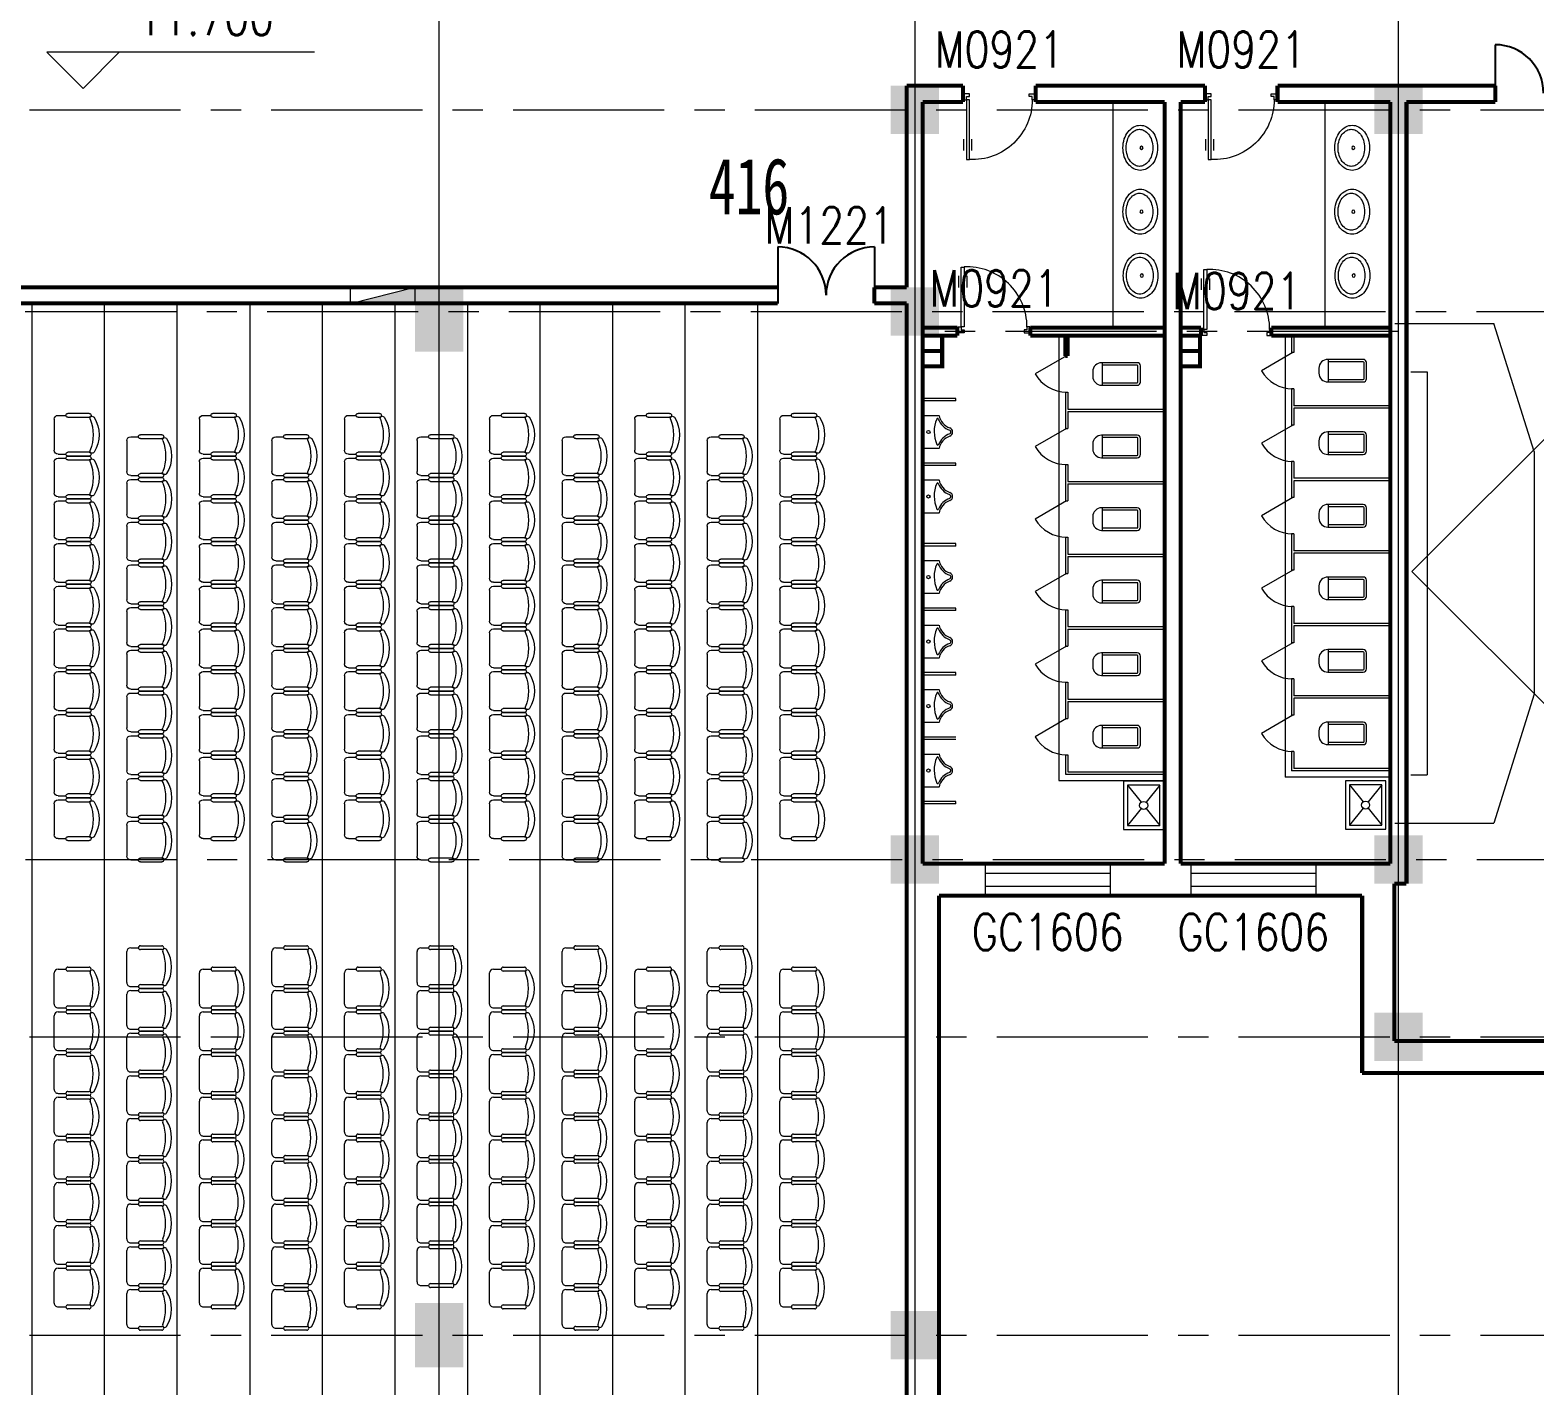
# Model space of a CAD drawing. Extents: x 2719331 to 3465925, y -270324 to -167476.
# Drawn here: x 3224837 to 3243504, y -240748 to -223927 of the extents above; entities that cross this region are included whole.
import ezdxf
from ezdxf.enums import TextEntityAlignment as Align

# ---------------------------------------------------------------- set-up
doc = ezdxf.new("R2010")
doc.units = 0
doc.header["$LTSCALE"] = 1500
doc.header["$MEASUREMENT"] = 0
doc.linetypes.add('CENTER', pattern=[2, 1.25, -0.25, 0.25, -0.25])
doc.linetypes.add('DASH', pattern=[0.35, 0.25, -0.1])
doc.layers.get('0').update_dxf_attribs({"linetype": 'CONTINUOUS', "lineweight": 0})
for name, color, linetype, lineweight in [('COLUMN', 7, 'CONTINUOUS', 5), ('DOTE', 7, 'CENTER', 5), ('LVTRY', 7, 'CONTINUOUS', 5), ('LVTRY_WINDOW', 7, 'CONTINUOUS', 5), ('PUB_DIM', 250, 'CONTINUOUS', 5), ('WALL', 7, 'CONTINUOUS', 5), ('WINDOW', 7, 'CONTINUOUS', 5), ('WINDOW_TEXT', 7, 'CONTINUOUS', 5), ('我的', 7, 'CONTINUOUS', 5), ('消火栓', 7, 'CONTINUOUS', 5), ('管井', 7, 'CONTINUOUS', 5), ('防火卷帘名称', 7, 'CONTINUOUS', 5)]:
    doc.layers.add(name, color=color, linetype=linetype, lineweight=lineweight)
doc.layers.add('地面', color=250, linetype='CONTINUOUS')
doc.styles.add('_SIMPLEX', font='SIMPLEX.shx', dxfattribs={"width": 0.6})
doc.styles.add('DIM_FONT', font='romans.shx', dxfattribs={"width": 0.6})
doc.styles.add('HZ4', font='SimSun.ttf', dxfattribs={"width": 0.7, "height": 700})
doc.styles.add('SIMPLEX', font='SIMPLEX.SHX', dxfattribs={"width": 0.6})
doc.styles.get("Standard").update_dxf_attribs({"font": 'SIMHEI.TTF', "height": 1.2})

# ---------------------------------------------------------------- blocks, each defined once
blk = doc.blocks.new('M_C32CXI')
for p, q in [((-188, 275), (87, 275)), ((87, 225), (-188, 225)), ((212, 250), (112, 250)), ((262, 200), (262, -200)), ((-188, -225), (87, -225)), ((87, -275), (-188, -275)), ((212, -250), (112, -250))]:
    blk.add_line(p, q)
for centre, radius, start, end in [((111, 0), 426, 148.1092, 211.8908), ((-227, 210), 28.1, 338.7607, 148.1092), ((314, 0), 552, 158.7607, 201.2393), ((-188, 250), 25, 90, 270), ((87, 250), 25, 270, 90), ((212, 200), 50, 0, 90), ((-227, -210), 28.1, 211.8908, 21.2393), ((-188, -250), 25, 90, 270), ((87, -250), 25, 270, 90), ((212, -200), 50, 270, 0)]:
    blk.add_arc(centre, radius, start, end)
at = {"width": 0.8, "flags": 9}
for tag in ['XSIZE', 'YSIZE']:
    blk.add_attdef(tag, (0, 0), '', height=0.5, dxfattribs=at)
blk = doc.blocks.new('_FZH')
blk.add_solid([(0.5, -0.5), (-0.5, -0.5), (0.5, 0.5), (-0.5, 0.5)])
blk = doc.blocks.new('A$C68C06AB7')
at = {"layer": '消火栓'}
blk.add_hatch(color=256, dxfattribs=at).paths.add_polyline_path([(800, 200), (0, 200), (800, 0)])
blk.add_line((0, 200), (800, 0), dxfattribs=at)
blk.add_lwpolyline([(0, 200), (0, 0), (800, 0), (800, 200)], close=True, dxfattribs=at)
blk = doc.blocks.new('_GCBLK')
at = {"linetype": 'DASH'}
for p, q in [((-0.5, -0.5), (-0.5, 0.5)), ((0.5, -0.5), (0.5, 0.5)), ((-0.5, 0.2), (0.5, 0.2)), ((-0.5, -0.2), (0.5, -0.2))]:
    blk.add_line(p, q, dxfattribs=at)
at = {"layer": 'WINDOW_TEXT', "style": 'SIMPLEX', "flags": 9}
blk.add_attdef('A', text='', height=1, dxfattribs=at).set_placement((0, 1.5), align=Align.MIDDLE)
blk = doc.blocks.new('_LV6')
for p, q in [((-140, -340), (-140, -780)), ((-110, -340), (-110, -770)), ((100, -300), (-100, -300)), ((100, -330), (-100, -330)), ((110, -770), (110, -340)), ((140, -780), (140, -340)), ((140, -770), (-140, -770)), ((-30, -890), (30, -890))]:
    blk.add_line(p, q)
for centre, radius, start, end in [((-100, -340), 40, 90, 180), ((-100, -340), 10, 90, 180), ((100, -340), 40, 0, 90), ((100, -340), 10, 0, 90), ((-30, -780), 110, 180, 270), ((30, -780), 110, 270, 0)]:
    blk.add_arc(centre, radius, start, end)
blk = doc.blocks.new('_DBLK')
blk.add_line((-0.5, 0), (0, -0.866))
blk.add_arc((-0.5, 0), 1, 300, 0)
at = {"layer": 'WINDOW_TEXT', "style": 'SIMPLEX', "flags": 9}
blk.add_attdef('A', text='', height=1, dxfattribs=at).set_placement((0, 1.5), align=Align.MIDDLE)
blk = doc.blocks.new('_LV3')
for points in [[(280, -265, 0.12431), (260, -186, 0.105707), (198, -113, 0.086941), (110, -67, 0.077137), (0, -50, 0.077137), (-110, -67, 0.086941), (-198, -113, 0.105707), (-260, -186, 0.12431), (-280, -265, 0.12431), (-260, -344, 0.105707), (-198, -417, 0.086941), (-110, -463, 0.077137), (0, -480, 0.077137), (110, -463, 0.086941), (198, -417, 0.105707), (260, -344, 0.12431)], [(230, -275, 0.12431), (216, -220, 0.105707), (168, -163, 0.086941), (95, -125, 0.077137), (0, -110, 0.077137), (-95, -125, 0.086941), (-168, -163, 0.105707), (-216, -220, 0.12431), (-230, -275, 0.12431), (-216, -330, 0.105707), (-168, -387, 0.086941), (-95, -425, 0.077137), (0, -440, 0.077137), (95, -425, 0.086941), (168, -387, 0.105707), (216, -330, 0.12431)]]:
    blk.add_lwpolyline(points, format="xyb", close=True)
blk.add_circle((0, -250), 20)
blk = doc.blocks.new('_LV8')
for p, q in [((-205, 0), (205, 0)), ((-205, -191), (-205, 0)), ((205, 0), (205, -191))]:
    blk.add_line(p, q)
blk.add_circle((0, -60), 20)
for centre, radius, start, end in [((-152, -175), 10, 114.1084, 248.1394), ((5, -526), 395, 66.6675, 114.1084), ((-243, -401), 233, 19.2639, 68.1394), ((243, -401), 233, 110.4941, 160.7361), ((158, -173), 10, 290.4941, 66.6675), ((-243, -391), 203, 19.2639, 79.2894), ((0, -306), 54, 199.2639, 269.7777), ((0, -316), 24, 199.2639, 269.4998), ((0, -306), 54, 270.2223, 340.7361), ((0, -316), 24, 270.5002, 340.7361), ((243, -391), 203, 100.7106, 160.7361)]:
    blk.add_arc(centre, radius, start, end)
blk = doc.blocks.new('M_A23MCU')
for p, q in [((-0.454, 0.081), (-0.454, 0.905)), ((-0.454, 0.905), (-0.413, 0.905)), ((-0.413, 0.905), (-0.413, 0.081)), ((-0.489, 0.782), (-0.489, 0.624)), ((-0.378, 0.782), (-0.378, 0.624)), ((-0.495, -0.002), (-0.495, 0.081)), ((-0.495, 0.081), (-0.454, 0.081)), ((-0.413, 0.081), (-0.454, 0.081)), ((-0.454, 0.081), (-0.454, 0.039)), ((-0.454, 0.039), (-0.413, 0.039)), ((-0.413, 0.039), (-0.413, -0.002)), ((0.412, 0.039), (0.412, -0.002)), ((0.453, 0.039), (0.412, 0.039)), ((0.453, 0.081), (0.453, 0.039)), ((0.494, 0.081), (0.453, 0.081)), ((0.494, -0.002), (0.494, 0.081)), ((-0.413, -0.002), (-0.495, -0.002)), ((-0.495, -0.002), (-0.495, -0.002)), ((0.412, -0.002), (0.494, -0.002)), ((0.494, -0.002), (0.494, -0.002))]:
    blk.add_line(p, q)
blk.add_arc((-0.372, 0.082), 0.825, 359.9283, 92.866)
blk = doc.blocks.new('_LV12')
for p, q in [((-250, -50), (-39, -219)), ((39, -219), (250, -50)), ((-250, -450), (-39, -281)), ((39, -281), (250, -450))]:
    blk.add_line(p, q)
for points in [[(300, -500), (300, 0), (-300, 0), (-300, -500)], [(250, -450), (250, -50), (-250, -50), (-250, -450)]]:
    blk.add_lwpolyline(points, close=True)
blk.add_circle((0, -250), 50)

msp = doc.modelspace()

# ---------------------------------------------------------------- linework, layer by layer
at = {"lineweight": 25}
for p, q in [((3243011.5, -224108.5), (3243011.5, -224817.4)), ((3234111.1, -226617.4), (3234111.1, -227317.4)), ((3235311.1, -226617.4), (3235311.1, -227317.4))]:
    msp.add_line(p, q, dxfattribs=at)
for centre, start, end in [((3243011.5, -224708.5), 0, 90), ((3234111.1, -227217.4), 0, 90), ((3235311.1, -227217.4), 90, 180)]:
    msp.add_arc(centre, 600, start, end, dxfattribs=at)
at = {"layer": 'DOTE', "lineweight": 0}
for p, q in [((3212828.6, -224917.4), (3280936.5, -224917.4)), ((3212777.7, -227417.4), (3280936.5, -227417.4)), ((3241811.2, -227667.4), (3235811.1, -227667.4)), ((3212781.8, -234217.4), (3280936.5, -234217.4)), ((3212828.6, -236417.4), (3280936.5, -236417.4)), ((3212828.6, -240117.4), (3280936.5, -240117.4))]:
    msp.add_line(p, q, dxfattribs=at)
at = {"layer": 'LVTRY', "lineweight": 0}
for p, q in [((3238273.9, -227617.4), (3238273.9, -224817.4)), ((3240901.6, -227617.4), (3240901.6, -224817.4)), ((3247803.6, -224817.4), (3241978.6, -230642.4)), ((3224861.1, -241367.8), (3224861.1, -227317.4)), ((3224861.1, -241951.8), (3224861.1, -227317.4)), ((3225761.1, -241367.8), (3225761.1, -227317.4)), ((3226661.1, -241367.8), (3226661.1, -227317.4)), ((3226661.1, -241951.8), (3226661.1, -227317.4)), ((3227561.1, -227317.4), (3227561.1, -241367.8)), ((3228461.1, -227317.4), (3228461.1, -241367.8)), ((3228461.1, -227317.4), (3228461.1, -241951.8)), ((3229361.1, -227317.4), (3229361.1, -241367.8)), ((3230261.1, -227317.4), (3230261.1, -241367.8)), ((3230261.1, -227317.4), (3230261.1, -241951.8)), ((3231161.1, -227317.4), (3231161.1, -241367.8)), ((3232061.1, -227317.4), (3232061.1, -241367.8)), ((3232061.1, -227317.4), (3232061.1, -241951.8)), ((3232961.1, -227317.4), (3232961.1, -241367.8)), ((3233861.1, -227317.4), (3233861.1, -241367.8)), ((3233861.1, -227317.4), (3233861.1, -241951.8)), ((3237599.6, -227717.4), (3237599.6, -233238.3)), ((3240405.4, -227717.4), (3240405.4, -233197.4)), ((3240485.4, -227717.4), (3240485.4, -227927.4)), ((3240515.4, -227717.4), (3240515.4, -227927.4)), ((3240515.4, -227927.4), (3240485.4, -227927.4)), ((3237679.6, -228418.3), (3237709.6, -228418.3)), ((3237679.6, -228418.3), (3237679.6, -228868.3)), ((3237709.6, -228418.3), (3237709.6, -228628.3)), ((3240485.4, -228377.4), (3240485.4, -228827.4)), ((3240515.4, -228377.4), (3240485.4, -228377.4)), ((3240515.4, -228377.4), (3240515.4, -228587.4)), ((3236320.9, -228498.4), (3235920.9, -228498.4)), ((3236320.9, -228528.4), (3235920.9, -228528.4)), ((3236320.9, -228528.4), (3236320.9, -228498.4)), ((3237709.6, -228628.3), (3238909.6, -228628.3)), ((3237709.6, -228658.3), (3238909.6, -228658.3)), ((3237709.6, -228658.3), (3237709.6, -228868.3)), ((3241715.4, -228587.4), (3240515.4, -228587.4)), ((3240515.4, -228617.4), (3240515.4, -228827.4)), ((3241715.4, -228617.4), (3240515.4, -228617.4)), ((3240515.4, -228827.4), (3240485.4, -228827.4)), ((3237679.6, -228868.3), (3237709.6, -228868.3)), ((3236320.9, -229298.4), (3235920.9, -229298.4)), ((3236320.9, -229328.4), (3235920.9, -229328.4)), ((3236320.9, -229328.4), (3236320.9, -229298.4)), ((3237679.6, -229318.3), (3237679.6, -229768.3)), ((3237679.6, -229318.3), (3237709.6, -229318.3)), ((3237709.6, -229318.3), (3237709.6, -229528.3)), ((3240485.4, -229277.4), (3240485.4, -229727.4)), ((3240515.4, -229277.4), (3240485.4, -229277.4)), ((3240515.4, -229277.4), (3240515.4, -229487.4)), ((3237709.6, -229528.3), (3238909.6, -229528.3)), ((3237709.6, -229558.3), (3237709.6, -229768.3)), ((3237709.6, -229558.3), (3238909.6, -229558.3)), ((3241715.4, -229487.4), (3240515.4, -229487.4)), ((3240515.4, -229517.4), (3240515.4, -229727.4)), ((3241715.4, -229517.4), (3240515.4, -229517.4)), ((3237679.6, -229768.3), (3237709.6, -229768.3)), ((3240515.4, -229727.4), (3240485.4, -229727.4)), ((3236320.9, -230298.4), (3235920.9, -230298.4)), ((3236320.9, -230328.4), (3235920.9, -230328.4)), ((3236320.9, -230328.4), (3236320.9, -230298.4)), ((3237679.6, -230218.3), (3237709.6, -230218.3)), ((3237679.6, -230218.3), (3237679.6, -230668.3)), ((3237709.6, -230218.3), (3237709.6, -230428.3)), ((3240485.4, -230177.4), (3240485.4, -230627.4)), ((3240515.4, -230177.4), (3240485.4, -230177.4)), ((3240515.4, -230177.4), (3240515.4, -230387.4)), ((3237709.6, -230428.3), (3238909.6, -230428.3)), ((3237709.6, -230458.3), (3238909.6, -230458.3)), ((3237709.6, -230458.3), (3237709.6, -230668.3)), ((3241715.4, -230387.4), (3240515.4, -230387.4)), ((3240515.4, -230417.4), (3240515.4, -230627.4)), ((3241715.4, -230417.4), (3240515.4, -230417.4)), ((3237679.6, -230668.3), (3237709.6, -230668.3)), ((3240515.4, -230627.4), (3240485.4, -230627.4)), ((3247803.6, -236467.4), (3241978.6, -230642.4)), ((3240485.4, -231077.4), (3240485.4, -231527.4)), ((3240515.4, -231077.4), (3240485.4, -231077.4)), ((3240515.4, -231077.4), (3240515.4, -231287.4)), ((3236320.9, -231098.4), (3235920.9, -231098.4)), ((3236320.9, -231128.4), (3235920.9, -231128.4)), ((3236320.9, -231128.4), (3236320.9, -231098.4)), ((3237679.6, -231118.3), (3237709.6, -231118.3)), ((3237679.6, -231118.3), (3237679.6, -231568.3)), ((3237709.6, -231118.3), (3237709.6, -231328.3)), ((3237709.6, -231328.3), (3238909.6, -231328.3)), ((3237709.6, -231358.3), (3238909.6, -231358.3)), ((3237709.6, -231358.3), (3237709.6, -231568.3)), ((3241715.4, -231287.4), (3240515.4, -231287.4)), ((3240515.4, -231317.4), (3240515.4, -231527.4)), ((3241715.4, -231317.4), (3240515.4, -231317.4)), ((3237679.6, -231568.3), (3237709.6, -231568.3)), ((3240515.4, -231527.4), (3240485.4, -231527.4)), ((3236320.9, -231898.4), (3235920.9, -231898.4)), ((3236320.9, -231928.4), (3235920.9, -231928.4)), ((3236320.9, -231928.4), (3236320.9, -231898.4)), ((3237679.6, -232018.3), (3237709.6, -232018.3)), ((3237679.6, -232018.3), (3237679.6, -232468.3)), ((3237709.6, -232018.3), (3237709.6, -232228.3)), ((3240485.4, -231977.4), (3240485.4, -232427.4)), ((3240515.4, -231977.4), (3240485.4, -231977.4)), ((3240515.4, -231977.4), (3240515.4, -232187.4)), ((3241715.4, -232187.4), (3240515.4, -232187.4)), ((3237709.6, -232228.3), (3238909.6, -232228.3)), ((3237709.6, -232258.3), (3238909.6, -232258.3)), ((3237709.6, -232258.3), (3237709.6, -232468.3)), ((3240515.4, -232217.4), (3240515.4, -232427.4)), ((3241715.4, -232217.4), (3240515.4, -232217.4)), ((3237679.6, -232468.3), (3237709.6, -232468.3)), ((3240515.4, -232427.4), (3240485.4, -232427.4)), ((3236320.9, -232698.4), (3235920.9, -232698.4)), ((3236320.9, -232728.4), (3235920.9, -232728.4)), ((3237679.6, -232918.3), (3237709.6, -232918.3)), ((3237679.6, -232918.3), (3237679.6, -233158.3)), ((3237709.6, -232918.3), (3237709.6, -233128.3)), ((3240485.4, -232877.4), (3240485.4, -233117.4)), ((3240515.4, -232877.4), (3240485.4, -232877.4)), ((3240515.4, -232877.4), (3240515.4, -233087.4)), ((3237709.6, -233128.3), (3238909.6, -233128.3)), ((3241715.4, -233117.4), (3240485.4, -233117.4)), ((3241715.4, -233087.4), (3240515.4, -233087.4)), ((3237599.6, -233238.3), (3238909.6, -233238.3)), ((3237679.6, -233158.3), (3238909.6, -233158.3)), ((3241715.4, -233197.4), (3240405.4, -233197.4)), ((3236320.9, -233498.4), (3235920.9, -233498.4)), ((3236320.9, -233528.4), (3236320.9, -233498.4)), ((3236320.9, -233528.4), (3235920.9, -233528.4))]:
    msp.add_line(p, q, dxfattribs=at)
at = {"layer": 'LVTRY', "lineweight": 0, "const_width": 50}
for points in [[(3236338.5, -227717.4), (3235911.1, -227717.4)], [(3237679.6, -227717.4), (3237679.6, -227968.3)], [(3237709.6, -227717.4), (3237709.6, -227968.3)], [(3237679.6, -227968.3), (3237709.6, -227968.3)]]:
    msp.add_lwpolyline(points, dxfattribs=at)
at = {"layer": 'PUB_DIM', "lineweight": 0}
for p, q in [((3225044, -224200.6), (3225494, -224650.6)), ((3228365.4, -224200.6), (3225044, -224200.6)), ((3225494, -224650.6), (3225944, -224200.6))]:
    msp.add_line(p, q, dxfattribs=at)
at = {"layer": 'WALL', "lineweight": 0}
for p, q in [((3234111.1, -227117.4), (3234111.1, -227317.4)), ((3241766.7, -227567.4), (3242996.5, -227567.4)), ((3243496.5, -229154.1), (3242996.5, -227567.4)), ((3241966.7, -228167.4), (3242166.7, -228167.4)), ((3242166.7, -228167.4), (3242166.7, -233167.4)), ((3243496.5, -229154.1), (3243496.5, -232167.4)), ((3243496.5, -232167.4), (3242996.5, -233767.4)), ((3241966.7, -233167.4), (3242166.7, -233167.4)), ((3241766.7, -233767.4), (3242996.5, -233767.4))]:
    msp.add_line(p, q, dxfattribs=at)
at = {"layer": 'WALL', "lineweight": 0, "const_width": 50}
for points in [[(3235711.1, -224617.4), (3235711.1, -227117.4)], [(3236411.1, -224617.4), (3235711.1, -224617.4)], [(3236411.1, -224617.4), (3236411.1, -224817.4)], [(3237311.1, -224617.4), (3237311.1, -224817.4)], [(3238911.1, -224617.4), (3237311.1, -224617.4)], [(3239411.1, -224617.4), (3238911.1, -224617.4)], [(3239411.1, -224817.4), (3239411.1, -224617.4)], [(3240311.1, -224817.4), (3240311.1, -224617.4)], [(3241911.1, -224617.4), (3240311.1, -224617.4)], [(3243011.5, -224617.4), (3241711.1, -224617.4)], [(3243011.5, -224617.4), (3243011.5, -224817.4)], [(3235911.1, -224817.4), (3235911.1, -229117.6)], [(3236411.1, -224817.4), (3235911.1, -224817.4)], [(3238911.1, -224817.4), (3237311.1, -224817.4)], [(3238911.1, -229587.4), (3238911.1, -224817.4)], [(3239111.1, -234267.4), (3239111.1, -224817.4)], [(3239411.1, -224817.4), (3239111.1, -224817.4)], [(3241711.1, -224817.4), (3240311.1, -224817.4)], [(3241711.1, -234267.4), (3241711.1, -224817.4)], [(3241911.1, -234517.4), (3241911.1, -224817.4)], [(3243011.5, -224817.4), (3241911.1, -224817.4)], [(3234111.1, -227117.4), (3219111.2, -227117.4)], [(3235311.1, -227117.4), (3235311.1, -227317.4)], [(3235711.1, -227117.4), (3235311.1, -227117.4)], [(3234111.1, -227317.4), (3219111.2, -227317.4)], [(3235711.1, -227317.4), (3235311.1, -227317.4)], [(3235711.1, -227317.4), (3235711.1, -242267.4)], [(3235911.1, -227617.4), (3236338.5, -227617.4)], [(3235911.1, -227717.4), (3236151.1, -227717.4), (3236151.1, -228097.4), (3235911.1, -228097.4), (3235911.1, -227717.4)], [(3235911.1, -227717.4), (3236338.5, -227717.4)], [(3236338.5, -227717.4), (3236338.5, -227617.4)], [(3237244.8, -227617.4), (3237244.8, -227717.4)], [(3237244.8, -227617.4), (3238911.1, -227617.4)], [(3237244.8, -227717.4), (3238911.1, -227717.4)], [(3239111.1, -227617.4), (3239360.3, -227617.4)], [(3239111.1, -227717.4), (3239351.1, -227717.4), (3239351.1, -228097.4), (3239111.1, -228097.4), (3239111.1, -227717.4)], [(3239111.1, -227717.4), (3239360.3, -227717.4)], [(3239360.3, -227617.4), (3239360.3, -227717.4)], [(3240234.6, -227617.4), (3241711.1, -227617.4)], [(3240234.6, -227717.4), (3240234.6, -227617.4)], [(3240234.6, -227717.4), (3241711.1, -227717.4)], [(3235911.1, -227907.4), (3236151.1, -227907.4)], [(3239111.1, -227907.4), (3239351.1, -227907.4)], [(3235911.1, -229117.6), (3235911.1, -234267.4)], [(3238911.1, -234267.4), (3238911.1, -229587.4)], [(3238911.1, -234267.4), (3235911.1, -234267.4)], [(3241711.1, -234267.4), (3239111.1, -234267.4)], [(3241761.1, -234517.4), (3241761.1, -236467.4)], [(3241761.1, -234517.4), (3241911.1, -234517.4)], [(3241361.1, -234667.4), (3236111.1, -234667.4)], [(3236111.1, -234667.4), (3236111.1, -242267.4)], [(3241361.1, -236867.4), (3241361.1, -234667.4)], [(3241761.1, -236467.4), (3243911.1, -236467.4)], [(3243911.1, -236867.4), (3241361.1, -236867.4)]]:
    msp.add_lwpolyline(points, dxfattribs=at)
at = {"layer": '我的', "lineweight": 0}
for p, q in [((3241811.1, -248136.4), (3241811.1, -214517.4)), ((3229911.1, -248404.1), (3229911.1, -222117.4)), ((3235811.1, -222117.4), (3235811.1, -248404.1))]:
    msp.add_line(p, q, dxfattribs=at)
at = {"layer": '管井', "lineweight": 0, "const_width": 50}
msp.add_lwpolyline([(3236338.5, -227717.4), (3235911.1, -227717.4)], dxfattribs=at)

# ---------------------------------------------------------------- block references
at = {"layer": 'COLUMN', "lineweight": 0, "xscale": 600, "zscale": 600, "rotation": 359.9999999999999}
for p, yscale in [((3235811.1, -224917.4), 600), ((3241811.1, -224917.4), 600), ((3229911.1, -227517.4), 800), ((3235811.1, -227417.4), 600), ((3235811.1, -234217.4), 600), ((3241811.1, -234217.4), 600), ((3241811.1, -236417.4), 600), ((3229911.1, -240117.5), 800), ((3235811.1, -240117.5), 600)]:
    msp.add_blockref('_FZH', p, dxfattribs=dict(at, yscale=yscale))
at = {"layer": 'LVTRY', "lineweight": 0, "xscale": -1, "rotation": 270.000000000045}
for p in [(3238873.9, -225387.3), (3241501.6, -225387.3), (3238873.9, -226180.1), (3241501.6, -226180.1), (3238878.2, -226972.9), (3241505.9, -226972.9)]:
    msp.add_blockref('_LV3', p, dxfattribs=at)
at = {"layer": 'LVTRY', "lineweight": 0}
for name, p, rotation in [('_LV6', (3238909.6, -228193.3), 269.999999999916), ('_LV6', (3241715.4, -228152.4), 269.9999999998707), ('_LV8', (3235920.9, -228913.4), 90.00000000000512), ('_LV6', (3238909.6, -229093.3), 269.999999999916), ('_LV6', (3241715.4, -229052.4), 269.9999999998707), ('_LV8', (3235920.9, -229713.4), 90.00000000000512), ('_LV6', (3238909.6, -229993.3), 269.999999999916), ('_LV6', (3241715.4, -229952.4), 269.9999999998707), ('_LV8', (3235920.9, -230713.4), 90.00000000000512), ('_LV6', (3241715.4, -230852.4), 269.9999999998707), ('_LV6', (3238909.6, -230893.3), 269.999999999916), ('_LV8', (3235920.9, -231513.4), 90.00000000000512), ('_LV6', (3238909.6, -231793.3), 269.999999999916), ('_LV6', (3241715.4, -231752.4), 269.9999999998707), ('_LV8', (3235920.9, -232313.4), 90.00000000000512), ('_LV6', (3238909.6, -232693.3), 269.999999999916), ('_LV6', (3241715.4, -232652.4), 269.9999999998707), ('_LV8', (3235920.9, -233113.4), 90.00000000000512), ('_LV12', (3238900.6, -233546.8), 270.000000000114), ('_LV12', (3241653.5, -233542), 270.000000000114)]:
    msp.add_blockref(name, p, dxfattribs=dict(at, rotation=rotation))
at = {"layer": 'LVTRY', "lineweight": 0, "yscale": 0.9636363636363636, "zscale": 0.9636363636363636}
for p, xscale, rotation in [((3225389.3, -228947.4), -0.9636363636363636, 359.9999999998619), ((3227189.3, -228947.4), -0.9636363636363636, 359.9999999998619), ((3228989.3, -228947.4), -0.9636363636363636, 359.9999999998619), ((3230789.3, -228947.4), -0.9636363636363636, 359.9999999998619), ((3232589.3, -228947.4), -0.9636363636363636, 359.9999999998619), ((3234389.3, -228947.4), -0.9636363636363636, 359.9999999998619), ((3226289.3, -229212.4), -0.9636363636363636, 359.9999999998619), ((3228089.3, -229212.4), -0.9636363636363636, 359.9999999998619), ((3229889.3, -229212.4), -0.9636363636363636, 359.9999999998619), ((3231689.3, -229212.4), -0.9636363636363636, 359.9999999998619), ((3233489.3, -229212.4), -0.9636363636363636, 359.9999999998619), ((3225389.3, -229477.4), -0.9636363636363636, 359.9999999998619), ((3227189.3, -229477.4), -0.9636363636363636, 359.9999999998619), ((3228989.3, -229477.4), -0.9636363636363636, 359.9999999998619), ((3230789.3, -229477.4), -0.9636363636363636, 359.9999999998619), ((3232589.3, -229477.4), -0.9636363636363636, 359.9999999998619), ((3234389.3, -229477.4), -0.9636363636363636, 359.9999999998619), ((3226289.3, -229742.4), -0.9636363636363636, 359.9999999998619), ((3228089.3, -229742.4), -0.9636363636363636, 359.9999999998619), ((3229889.3, -229742.4), -0.9636363636363636, 359.9999999998619), ((3231689.3, -229742.4), -0.9636363636363636, 359.9999999998619), ((3233489.3, -229742.4), -0.9636363636363636, 359.9999999998619), ((3225389.3, -230007.4), -0.9636363636363636, 359.9999999998619), ((3227189.3, -230007.4), -0.9636363636363636, 359.9999999998619), ((3228989.3, -230007.4), -0.9636363636363636, 359.9999999998619), ((3230789.3, -230007.4), -0.9636363636363636, 359.9999999998619), ((3232589.3, -230007.4), -0.9636363636363636, 359.9999999998619), ((3234389.3, -230007.4), -0.9636363636363636, 359.9999999998619), ((3226289.3, -230272.4), -0.9636363636363636, 359.9999999998619), ((3228089.3, -230272.4), -0.9636363636363636, 359.9999999998619), ((3229889.3, -230272.4), -0.9636363636363636, 359.9999999998619), ((3231689.3, -230272.4), -0.9636363636363636, 359.9999999998619), ((3233489.3, -230272.4), -0.9636363636363636, 359.9999999998619), ((3225389.3, -230537.4), -0.9636363636363636, 359.9999999998619), ((3227189.3, -230537.4), -0.9636363636363636, 359.9999999998619), ((3228989.3, -230537.4), -0.9636363636363636, 359.9999999998619), ((3230789.3, -230537.4), -0.9636363636363636, 359.9999999998619), ((3232589.3, -230537.4), -0.9636363636363636, 359.9999999998619), ((3234389.3, -230537.4), -0.9636363636363636, 359.9999999998619), ((3226289.3, -230802.4), -0.9636363636363636, 359.9999999998619), ((3228089.3, -230802.4), -0.9636363636363636, 359.9999999998619), ((3229889.3, -230802.4), -0.9636363636363636, 359.9999999998619), ((3231689.3, -230802.4), -0.9636363636363636, 359.9999999998619), ((3233489.3, -230802.4), -0.9636363636363636, 359.9999999998619), ((3225389.3, -231067.4), -0.9636363636363636, 359.9999999998619), ((3225389.3, -231067.4), -0.9636363636363636, 359.9999999998619), ((3227189.3, -231067.4), -0.9636363636363636, 359.9999999998619), ((3228989.3, -231067.4), -0.9636363636363636, 359.9999999998619), ((3230789.3, -231067.4), -0.9636363636363636, 359.9999999998619), ((3232589.3, -231067.4), -0.9636363636363636, 359.9999999998619), ((3234389.3, -231067.4), -0.9636363636363636, 359.9999999998619), ((3226289.3, -231332.4), -0.9636363636363636, 359.9999999998619), ((3228089.3, -231332.4), -0.9636363636363636, 359.9999999998619), ((3229889.3, -231332.4), -0.9636363636363636, 359.9999999998619), ((3231689.3, -231332.4), -0.9636363636363636, 359.9999999998619), ((3233489.3, -231332.4), -0.9636363636363636, 359.9999999998619), ((3225389.3, -231597.4), -0.9636363636363636, 359.9999999998619), ((3225389.3, -231597.4), -0.9636363636363636, 359.9999999998619), ((3227189.3, -231597.4), -0.9636363636363636, 359.9999999998619), ((3228989.3, -231597.4), -0.9636363636363636, 359.9999999998619), ((3230789.3, -231597.4), -0.9636363636363636, 359.9999999998619), ((3232589.3, -231597.4), -0.9636363636363636, 359.9999999998619), ((3234389.3, -231597.4), -0.9636363636363636, 359.9999999998619), ((3226289.3, -231862.4), -0.9636363636363636, 359.9999999998619), ((3228089.3, -231862.4), -0.9636363636363636, 359.9999999998619), ((3229889.3, -231862.4), -0.9636363636363636, 359.9999999998619), ((3231689.3, -231862.4), -0.9636363636363636, 359.9999999998619), ((3233489.3, -231862.4), -0.9636363636363636, 359.9999999998619), ((3225389.3, -232127.4), -0.9636363636363636, 359.9999999998619), ((3225389.3, -232127.4), -0.9636363636363636, 359.9999999998619), ((3227189.3, -232127.4), -0.9636363636363636, 359.9999999998619), ((3228989.3, -232127.4), -0.9636363636363636, 359.9999999998619), ((3230789.3, -232127.4), -0.9636363636363636, 359.9999999998619), ((3232589.3, -232127.4), -0.9636363636363636, 359.9999999998619), ((3234389.3, -232127.4), -0.9636363636363636, 359.9999999998619), ((3226289.3, -232392.4), -0.9636363636363636, 359.9999999998619), ((3228089.3, -232392.4), -0.9636363636363636, 359.9999999998619), ((3229889.3, -232392.4), -0.9636363636363636, 359.9999999998619), ((3231689.3, -232392.4), -0.9636363636363636, 359.9999999998619), ((3233489.3, -232392.4), -0.9636363636363636, 359.9999999998619), ((3225389.3, -232657.4), -0.9636363636363636, 359.9999999998619), ((3225389.3, -232657.4), -0.9636363636363636, 359.9999999998619), ((3227189.3, -232657.4), -0.9636363636363636, 359.9999999998619), ((3228989.3, -232657.4), -0.9636363636363636, 359.9999999998619), ((3230789.3, -232657.4), -0.9636363636363636, 359.9999999998619), ((3232589.3, -232657.4), -0.9636363636363636, 359.9999999998619), ((3234389.3, -232657.4), -0.9636363636363636, 359.9999999998619), ((3226289.3, -232922.4), -0.9636363636363636, 359.9999999998619), ((3228089.3, -232922.4), -0.9636363636363636, 359.9999999998619), ((3229889.3, -232922.4), -0.9636363636363636, 359.9999999998619), ((3231689.3, -232922.4), -0.9636363636363636, 359.9999999998619), ((3233489.3, -232922.4), -0.9636363636363636, 359.9999999998619), ((3225389.3, -233187.4), -0.9636363636363636, 359.9999999998619), ((3225389.3, -233187.4), -0.9636363636363636, 359.9999999998619), ((3227189.3, -233187.4), -0.9636363636363636, 359.9999999998619), ((3228989.3, -233187.4), -0.9636363636363636, 359.9999999998619), ((3230789.3, -233187.4), -0.9636363636363636, 359.9999999998619), ((3232589.3, -233187.4), -0.9636363636363636, 359.9999999998619), ((3234389.3, -233187.4), -0.9636363636363636, 359.9999999998619), ((3226289.3, -233452.4), -0.9636363636363636, 359.9999999998619), ((3228089.3, -233452.4), -0.9636363636363636, 359.9999999998619), ((3229889.3, -233452.4), -0.9636363636363636, 359.9999999998619), ((3231689.3, -233452.4), -0.9636363636363636, 359.9999999998619), ((3233489.3, -233452.4), -0.9636363636363636, 359.9999999998619), ((3225389.3, -233717.4), -0.9636363636363636, 359.9999999998619), ((3225389.3, -233717.4), -0.9636363636363636, 359.9999999998619), ((3227189.3, -233717.4), -0.9636363636363636, 359.9999999998619), ((3228989.3, -233717.4), -0.9636363636363636, 359.9999999998619), ((3230789.3, -233717.4), -0.9636363636363636, 359.9999999998619), ((3232589.3, -233717.4), -0.9636363636363636, 359.9999999998619), ((3234389.3, -233717.4), -0.9636363636363636, 359.9999999998619), ((3226289.3, -233982.4), -0.9636363636363636, 359.9999999998619), ((3228089.3, -233982.4), -0.9636363636363636, 359.9999999998619), ((3229889.3, -233982.4), -0.9636363636363636, 359.9999999998619), ((3231689.3, -233982.4), -0.9636363636363636, 359.9999999998619), ((3233489.3, -233982.4), -0.9636363636363636, 359.9999999998619), ((3226289.3, -235552.4), 0.9636363636363636, 180.0000000001361), ((3226289.3, -235552.4), 0.9636363636363636, 180.0000000001361), ((3228089.3, -235552.4), 0.9636363636363636, 180.0000000001361), ((3229889.3, -235552.4), 0.9636363636363636, 180.0000000001361), ((3231689.3, -235552.4), 0.9636363636363636, 180.0000000001361), ((3233489.3, -235552.4), 0.9636363636363636, 180.0000000001361), ((3225389.3, -235817.4), 0.9636363636363636, 180.0000000001361), ((3225389.3, -235817.4), 0.9636363636363636, 180.0000000001361), ((3227189.3, -235817.4), 0.9636363636363636, 180.0000000001361), ((3228989.3, -235817.4), 0.9636363636363636, 180.0000000001361), ((3230789.3, -235817.4), 0.9636363636363636, 180.0000000001361), ((3232589.3, -235817.4), 0.9636363636363636, 180.0000000001361), ((3234389.3, -235817.4), 0.9636363636363636, 180.0000000001361), ((3226289.3, -236082.4), 0.9636363636363636, 180.0000000001361), ((3226289.3, -236082.4), 0.9636363636363636, 180.0000000001361), ((3228089.3, -236082.4), 0.9636363636363636, 180.0000000001361), ((3229889.3, -236082.4), 0.9636363636363636, 180.0000000001361), ((3231689.3, -236082.4), 0.9636363636363636, 180.0000000001361), ((3233489.3, -236082.4), 0.9636363636363636, 180.0000000001361), ((3225389.3, -236347.4), 0.9636363636363636, 180.0000000001361), ((3225389.3, -236347.4), 0.9636363636363636, 180.0000000001361), ((3227189.3, -236347.4), 0.9636363636363636, 180.0000000001361), ((3228989.3, -236347.4), 0.9636363636363636, 180.0000000001361), ((3230789.3, -236347.4), 0.9636363636363636, 180.0000000001361), ((3232589.3, -236347.4), 0.9636363636363636, 180.0000000001361), ((3234389.3, -236347.4), 0.9636363636363636, 180.0000000001361), ((3226289.3, -236612.4), 0.9636363636363636, 180.0000000001361), ((3226289.3, -236612.4), 0.9636363636363636, 180.0000000001361), ((3228089.3, -236612.4), 0.9636363636363636, 180.0000000001361), ((3229889.3, -236612.4), 0.9636363636363636, 180.0000000001361), ((3231689.3, -236612.4), 0.9636363636363636, 180.0000000001361), ((3233489.3, -236612.4), 0.9636363636363636, 180.0000000001361), ((3225389.3, -236877.4), 0.9636363636363636, 180.0000000001361), ((3225389.3, -236877.4), 0.9636363636363636, 180.0000000001361), ((3227189.3, -236877.4), 0.9636363636363636, 180.0000000001361), ((3228989.3, -236877.4), 0.9636363636363636, 180.0000000001361), ((3230789.3, -236877.4), 0.9636363636363636, 180.0000000001361), ((3232589.3, -236877.4), 0.9636363636363636, 180.0000000001361), ((3234389.3, -236877.4), 0.9636363636363636, 180.0000000001361), ((3226289.3, -237142.4), 0.9636363636363636, 180.0000000001361), ((3226289.3, -237142.4), 0.9636363636363636, 180.0000000001361), ((3228089.3, -237142.4), 0.9636363636363636, 180.0000000001361), ((3229889.3, -237142.4), 0.9636363636363636, 180.0000000001361), ((3231689.3, -237142.4), 0.9636363636363636, 180.0000000001361), ((3233489.3, -237142.4), 0.9636363636363636, 180.0000000001361), ((3225389.3, -237407.4), 0.9636363636363636, 180.0000000001361), ((3225389.3, -237407.4), 0.9636363636363636, 180.0000000001361), ((3227189.3, -237407.4), 0.9636363636363636, 180.0000000001361), ((3228989.3, -237407.4), 0.9636363636363636, 180.0000000001361), ((3230789.3, -237407.4), 0.9636363636363636, 180.0000000001361), ((3232589.3, -237407.4), 0.9636363636363636, 180.0000000001361), ((3234389.3, -237407.4), 0.9636363636363636, 180.0000000001361), ((3226289.3, -237672.4), 0.9636363636363636, 180.0000000001361), ((3226289.3, -237672.4), 0.9636363636363636, 180.0000000001361), ((3228089.3, -237672.4), 0.9636363636363636, 180.0000000001361), ((3229889.3, -237672.4), 0.9636363636363636, 180.0000000001361), ((3231689.3, -237672.4), 0.9636363636363636, 180.0000000001361), ((3233489.3, -237672.4), 0.9636363636363636, 180.0000000001361), ((3225389.3, -237937.4), 0.9636363636363636, 180.0000000001361), ((3225389.3, -237937.4), 0.9636363636363636, 180.0000000001361), ((3227189.3, -237937.4), 0.9636363636363636, 180.0000000001361), ((3227189.3, -237937.4), 0.9636363636363636, 180.0000000001361), ((3228989.3, -237937.4), 0.9636363636363636, 180.0000000001361), ((3230789.3, -237937.4), 0.9636363636363636, 180.0000000001361), ((3232589.3, -237937.4), 0.9636363636363636, 180.0000000001361), ((3234389.3, -237937.4), 0.9636363636363636, 180.0000000001361), ((3226289.3, -238202.4), 0.9636363636363636, 180.0000000001361), ((3226289.3, -238202.4), 0.9636363636363636, 180.0000000001361), ((3228089.3, -238202.4), 0.9636363636363636, 180.0000000001361), ((3229889.3, -238202.4), 0.9636363636363636, 180.0000000001361), ((3231689.3, -238202.4), 0.9636363636363636, 180.0000000001361), ((3233489.3, -238202.4), 0.9636363636363636, 180.0000000001361), ((3225389.3, -238467.4), 0.9636363636363636, 180.0000000001361), ((3225389.3, -238467.4), 0.9636363636363636, 180.0000000001361), ((3227189.3, -238467.4), 0.9636363636363636, 180.0000000001361), ((3227189.3, -238467.4), 0.9636363636363636, 180.0000000001361), ((3228989.3, -238467.4), 0.9636363636363636, 180.0000000001361), ((3230789.3, -238467.4), 0.9636363636363636, 180.0000000001361), ((3232589.3, -238467.4), 0.9636363636363636, 180.0000000001361), ((3234389.3, -238467.4), 0.9636363636363636, 180.0000000001361), ((3226289.3, -238732.4), 0.9636363636363636, 180.0000000001361), ((3226289.3, -238732.4), 0.9636363636363636, 180.0000000001361), ((3228089.3, -238732.4), 0.9636363636363636, 180.0000000001361), ((3229889.3, -238732.4), 0.9636363636363636, 180.0000000001361), ((3231689.3, -238732.4), 0.9636363636363636, 180.0000000001361), ((3233489.3, -238732.4), 0.9636363636363636, 180.0000000001361), ((3225389.3, -238997.4), 0.9636363636363636, 180.0000000001361), ((3225389.3, -238997.4), 0.9636363636363636, 180.0000000001361), ((3227189.3, -238997.4), 0.9636363636363636, 180.0000000001361), ((3227189.3, -238997.4), 0.9636363636363636, 180.0000000001361), ((3228989.3, -238997.4), 0.9636363636363636, 180.0000000001361), ((3230789.3, -238997.4), 0.9636363636363636, 180.0000000001361), ((3232589.3, -238997.4), 0.9636363636363636, 180.0000000001361), ((3234389.3, -238997.4), 0.9636363636363636, 180.0000000001361), ((3226289.3, -239262.4), 0.9636363636363636, 180.0000000001361), ((3226289.3, -239262.4), 0.9636363636363636, 180.0000000001361), ((3228089.3, -239262.4), 0.9636363636363636, 180.0000000001361), ((3229889.3, -239262.4), 0.9636363636363636, 180.0000000001361), ((3231689.3, -239262.4), 0.9636363636363636, 180.0000000001361), ((3233489.3, -239262.4), 0.9636363636363636, 180.0000000001361), ((3225389.3, -239527.4), 0.9636363636363636, 180.0000000001361), ((3225389.3, -239527.4), 0.9636363636363636, 180.0000000001361), ((3227189.3, -239527.4), 0.9636363636363636, 180.0000000001361), ((3227189.3, -239527.4), 0.9636363636363636, 180.0000000001361), ((3228989.3, -239527.4), 0.9636363636363636, 180.0000000001361), ((3230789.3, -239527.4), 0.9636363636363636, 180.0000000001361), ((3232589.3, -239527.4), 0.9636363636363636, 180.0000000001361), ((3234389.3, -239527.4), 0.9636363636363636, 180.0000000001361), ((3226289.3, -239792.4), 0.9636363636363636, 180.0000000001361), ((3226289.3, -239792.4), 0.9636363636363636, 180.0000000001361), ((3228089.3, -239792.4), 0.9636363636363636, 180.0000000001361), ((3231689.3, -239792.4), 0.9636363636363636, 180.0000000001361), ((3233489.3, -239792.4), 0.9636363636363636, 180.0000000001361)]:
    msp.add_blockref('M_C32CXI', p, dxfattribs=dict(at, xscale=xscale, rotation=rotation))
at = {"layer": 'LVTRY_WINDOW', "lineweight": 0, "xscale": 450, "yscale": 450, "zscale": 450}
for p, rotation in [((3237694.6, -228193.3), 269.9999999999164), ((3240500.4, -228152.4), 269.9999999998711), ((3240500.4, -229052.4), 269.9999999998711), ((3237694.6, -229093.3), 269.9999999999164), ((3237694.6, -229993.3), 269.9999999999164), ((3240500.4, -229952.4), 269.9999999998711), ((3237694.6, -230893.3), 269.9999999999164), ((3240500.4, -230852.4), 269.9999999998711), ((3237694.6, -231793.3), 269.9999999999164), ((3240500.4, -231752.4), 269.9999999998711), ((3237694.6, -232693.3), 269.9999999999164), ((3240500.4, -232652.4), 269.9999999998711)]:
    msp.add_blockref('_DBLK', p, dxfattribs=dict(at, rotation=rotation))
at = {"layer": 'WINDOW', "lineweight": 0}
ref = msp.add_blockref('M_A23MCU', (3236861.1, -224717.4), dxfattribs=dict(at, xscale=900, yscale=-900, zscale=900))
ref.add_attrib('A', 'M0921', dxfattribs={"layer": 'WINDOW_TEXT', "height": 450, "style": '_SIMPLEX', "width": 0.8, "flags": 8}).set_placement((3236861.1, -224167.4), align=Align.MIDDLE)
ref = msp.add_blockref('M_A23MCU', (3239861.1, -224717.4), dxfattribs=dict(at, xscale=900, yscale=-900, zscale=900))
ref.add_attrib('A', 'M0921', dxfattribs={"layer": 'WINDOW_TEXT', "height": 450, "style": '_SIMPLEX', "width": 0.8, "flags": 8}).set_placement((3239861.1, -224167.4), align=Align.MIDDLE)
ref = msp.add_blockref('M_A23MCU', (3236795.7, -227681), dxfattribs=dict(at, xscale=900, yscale=900, zscale=900))
ref.add_attrib('A', 'M0921', dxfattribs={"layer": 'WINDOW_TEXT', "height": 450, "style": '_SIMPLEX', "width": 0.8, "flags": 8}).set_placement((3236795.7, -227131), align=Align.MIDDLE)
ref = msp.add_blockref('M_A23MCU', (3239806.1, -227713), dxfattribs=dict(at, xscale=900, yscale=900, zscale=900))
ref.add_attrib('A', 'M0921', dxfattribs={"layer": 'WINDOW_TEXT', "height": 450, "style": '_SIMPLEX', "width": 0.8, "flags": 8}).set_placement((3239806.1, -227163), align=Align.MIDDLE)
ref = msp.add_blockref('_GCBLK', (3237461.5, -234467.4), dxfattribs=dict(at, xscale=-1550, yscale=399.9991050362877, zscale=1550, rotation=180))
ref.add_attrib('A', 'GC1606', dxfattribs={"layer": 'WINDOW_TEXT', "height": 450, "style": '_SIMPLEX', "width": 0.8, "flags": 8}).set_placement((3237461.5, -235117.4), align=Align.MIDDLE)
ref = msp.add_blockref('_GCBLK', (3240011.5, -234467.4), dxfattribs=dict(at, xscale=-1550, yscale=399.9991050362877, zscale=1550, rotation=180))
ref.add_attrib('A', 'GC1606', dxfattribs={"layer": 'WINDOW_TEXT', "height": 450, "style": '_SIMPLEX', "width": 0.8, "flags": 8}).set_placement((3240011.5, -235117.4), align=Align.MIDDLE)
at = {"layer": '消火栓', "lineweight": 0, "xscale": -1, "rotation": 180}
msp.add_blockref('A$C68C06AB7', (3228811.1, -227117.4), dxfattribs=at)

# ---------------------------------------------------------------- texts
at = {"layer": 'PUB_DIM', "lineweight": 0, "style": 'DIM_FONT', "width": 0.8}
msp.add_text('11.700', height=450, rotation=360, dxfattribs=at).set_placement((3227014.1, -223765.5), align=Align.MIDDLE)
at = {"layer": '地面', "lineweight": 25, "insert": (3233254.8, -225513), "char_height": 700, "width": 2451.47, "attachment_point": 1, "style": 'HZ4'}
msp.add_mtext('{\\C0;416}', dxfattribs=at)
at = {"layer": '防火卷帘名称', "lineweight": 0, "style": '_SIMPLEX', "width": 0.8}
msp.add_text('M1221', height=450, dxfattribs=at).set_placement((3233948.4, -226574.8))

doc.saveas('drawing.dxf')
